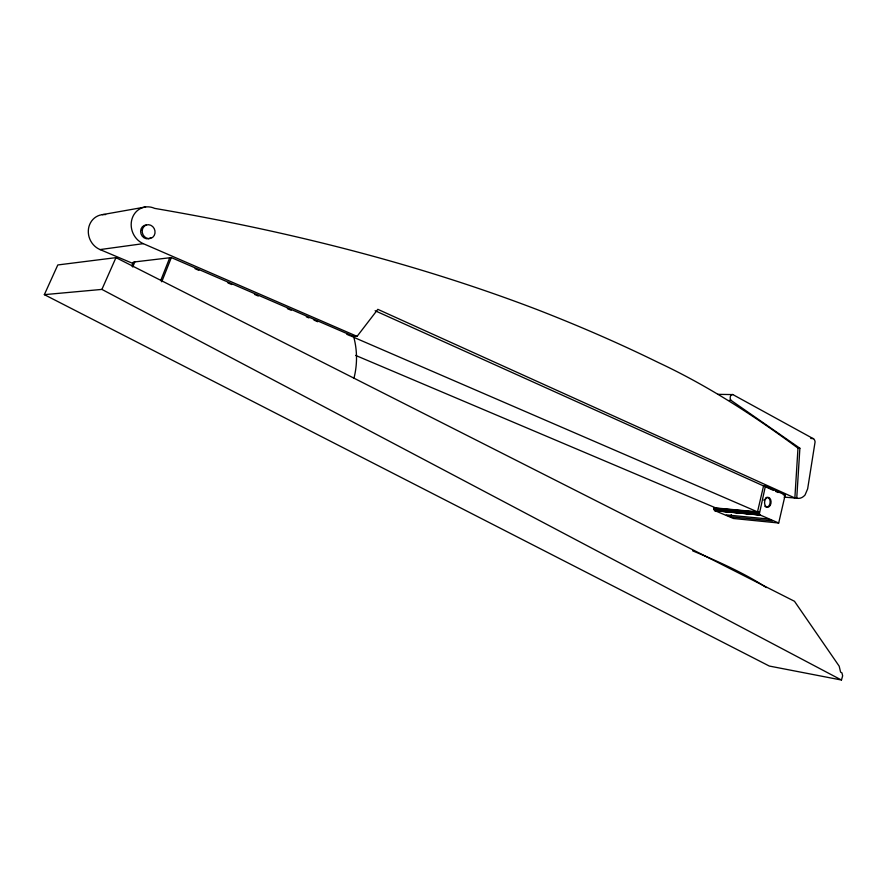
<?xml version="1.0" encoding="UTF-8"?>
<svg xmlns="http://www.w3.org/2000/svg" width="887" height="887" viewBox="0 0 887 887"><rect width="100%" height="100%" fill="white"/><g stroke="black" fill="none" stroke-linecap="round" stroke-linejoin="round"><path stroke-width="1.33" d="M765.414 486.076L785.161 494.99L778.697 523.008L760.27 515.059L759.372 513.895L765.414 486.076L763.552 485.943L757.498 511.877L353.148 337.06M778.697 523.008L733.46 518.485L715.055 510.724L714.024 508.406L714.135 507.807L759.35 512.054M357.073 336.361L143.262 243.648A19.348 17.43 69.5 0 1 132.119 218.557A19.348 17.43 69.5 0 1 154.693 208.39C284.627 230.62 413.287 262.297 536.568 309.375C577.88 325.407 618.572 343.014 658.354 362.539C708.037 385.79 753.939 415.615 797.99 448.146L794.863 497.995L377.84 309.341L357.073 336.361L351.884 336.506M784.097 497.108L796.748 498.15L799.874 448.245L731.032 400.37L729.147 400.336M730.821 516.799L726.331 514.903L767.942 518.984L772.433 520.924L730.821 516.799L731.365 514.527M841.453 680.03L842.65 675.85L841.951 672.867L840.599 672.146L839.18 666.159L794.475 601.275L115.964 257.64L57.799 264.958L44.35 294.65L769.306 666.048L841.453 680.03L101.905 289.406L44.35 294.65M160.669 280.669L169.75 257.762M161.733 281.789L171.335 257.574L353.614 336.461A70.749 61.203 88 0 1 353.98 378.084M131.797 265.912L133.349 262.075L171.335 257.574M132.74 267.02L134.802 261.898M101.905 289.406L115.964 257.64M102.282 214.654L145.579 206.97M105.642 214.576A18.461 16.897 65.7 0 0 88.534 228.547A18.461 16.897 65.7 0 0 100.054 249.58L143.262 243.648M717.816 394.338L732.873 394.593L813.9 439.021A5.422 3.493 -87.5 0 1 815.086 441.903L807.647 488.87L805.041 495.013A16.044 10.411 -86.4 0 1 796.748 498.15M810.729 438.466L813.479 438.588M797.99 448.146L799.874 448.245M783.299 494.846L785.161 494.99M714.068 508.096L759.283 512.364M714.024 508.406L759.25 512.675M714.013 508.706L759.239 512.996M714.024 509.016L759.25 513.307M714.079 509.304L759.294 513.606M714.146 509.593L759.372 513.895M714.246 509.848L759.46 514.172M714.368 510.092L759.594 514.416M714.512 510.302L759.738 514.626M714.678 510.48L759.893 514.815M714.855 510.613L760.081 514.959M715.055 510.724L760.27 515.059M355.598 355.399L715.887 507.974M100.054 249.58L133.139 263.561M195.051 268.694L198.843 270.335M227.937 282.92L231.729 284.55M254.491 294.395L258.283 296.036M287.377 308.621L291.169 310.262M306.348 316.814L308.876 317.912M313.943 320.096L317.734 321.737M346.828 334.321L350.62 335.962M375.123 310.749L773.287 490.323M775.715 491.42L778.143 492.518M150.79 237.805A7.029 6.353 69.8 0 1 141.011 233.869A7.029 6.353 69.8 0 1 146.466 224.932M692.692 550.86A196.881 30.812 17.5 0 1 766.257 587.571M765.803 497.718A4.901 3.249 -85.7 0 1 770.138 501.532A4.901 3.249 -85.7 0 1 766.301 507.087M765.492 506.776A4.901 3.249 -85.7 0 1 764.782 506.155M763.951 500.401A4.901 3.249 -85.7 0 1 764.417 499.292M731.032 400.37A3.249 2.206 -88.7 0 1 730.4 396.434A3.249 2.206 -88.7 0 1 732.873 394.593M770.293 505.257A4.912 3.249 -85.7 0 0 768.419 497.441A4.912 3.249 -85.7 0 0 764.749 504.226A4.912 3.249 -85.7 0 0 770.293 505.257M142.264 230.055A7.041 6.364 69.9 0 0 150.879 238.326A7.041 6.364 69.9 0 0 152.719 226.584A7.041 6.364 69.9 0 0 142.264 230.055"/></g></svg>
